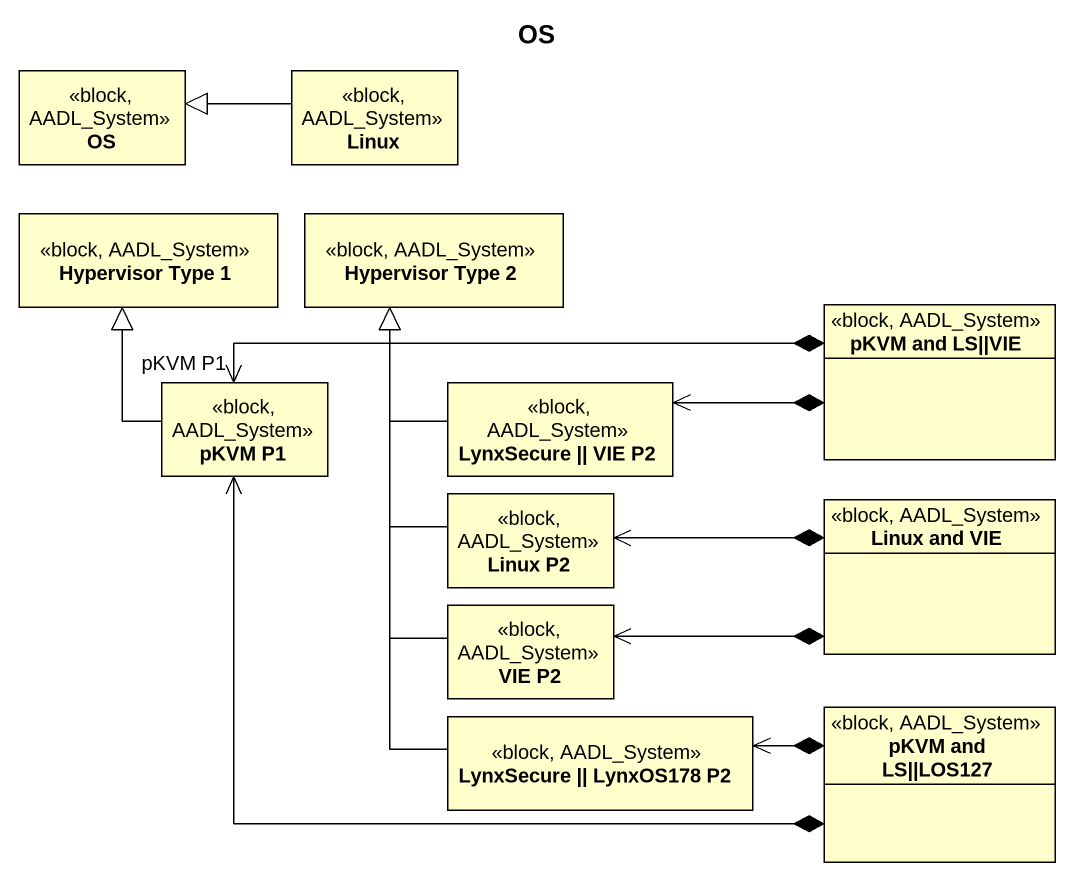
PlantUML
@startuml
title OS
hide circle
hide empty members
class OS <<block, AADL_System>>
class Linux <<block, AADL_System>>
class "Hypervisor Type 1" as Hypervisor_Type_1 <<block, AADL_System>>
class "Hypervisor Type 2" as Hypervisor_Type_2 <<block, AADL_System>>
class "pKVM and LS||VIE" as pKVM_and_LS_VIE <<block, AADL_System>>
class "pKVM P1" as pKVM_P1 <<block, AADL_System>>
class "LynxSecure || VIE P2" as LynxSecure_VIE_P2 <<block, AADL_System>>
class "Linux P2" as Linux_P2 <<block, AADL_System>>
class "Linux and VIE" as Linux_and_VIE <<block, AADL_System>>
class "VIE P2" as VIE_P2 <<block, AADL_System>>
class "LynxSecure || LynxOS178 P2" as LynxSecure_LynxOS178_P2 <<block, AADL_System>>
class "pKVM and LS||LOS127" as pKVM_and_LS_LOS127 <<block, AADL_System>>
Linux -left-|> OS
pKVM_and_LS_VIE *-left-> "pKVM P1" pKVM_P1
pKVM_and_LS_VIE *-left-> LynxSecure_VIE_P2
pKVM_P1 -up-|> Hypervisor_Type_1
LynxSecure_VIE_P2 -up-|> Hypervisor_Type_2
Linux_P2 -up-|> Hypervisor_Type_2
Linux_and_VIE *-left-> Linux_P2
Linux_and_VIE *-left-> VIE_P2
VIE_P2 -up-|> Hypervisor_Type_2
LynxSecure_LynxOS178_P2 -up-|> Hypervisor_Type_2
pKVM_and_LS_LOS127 *-left-> pKVM_P1
pKVM_and_LS_LOS127 *-left-> LynxSecure_LynxOS178_P2
@enduml
